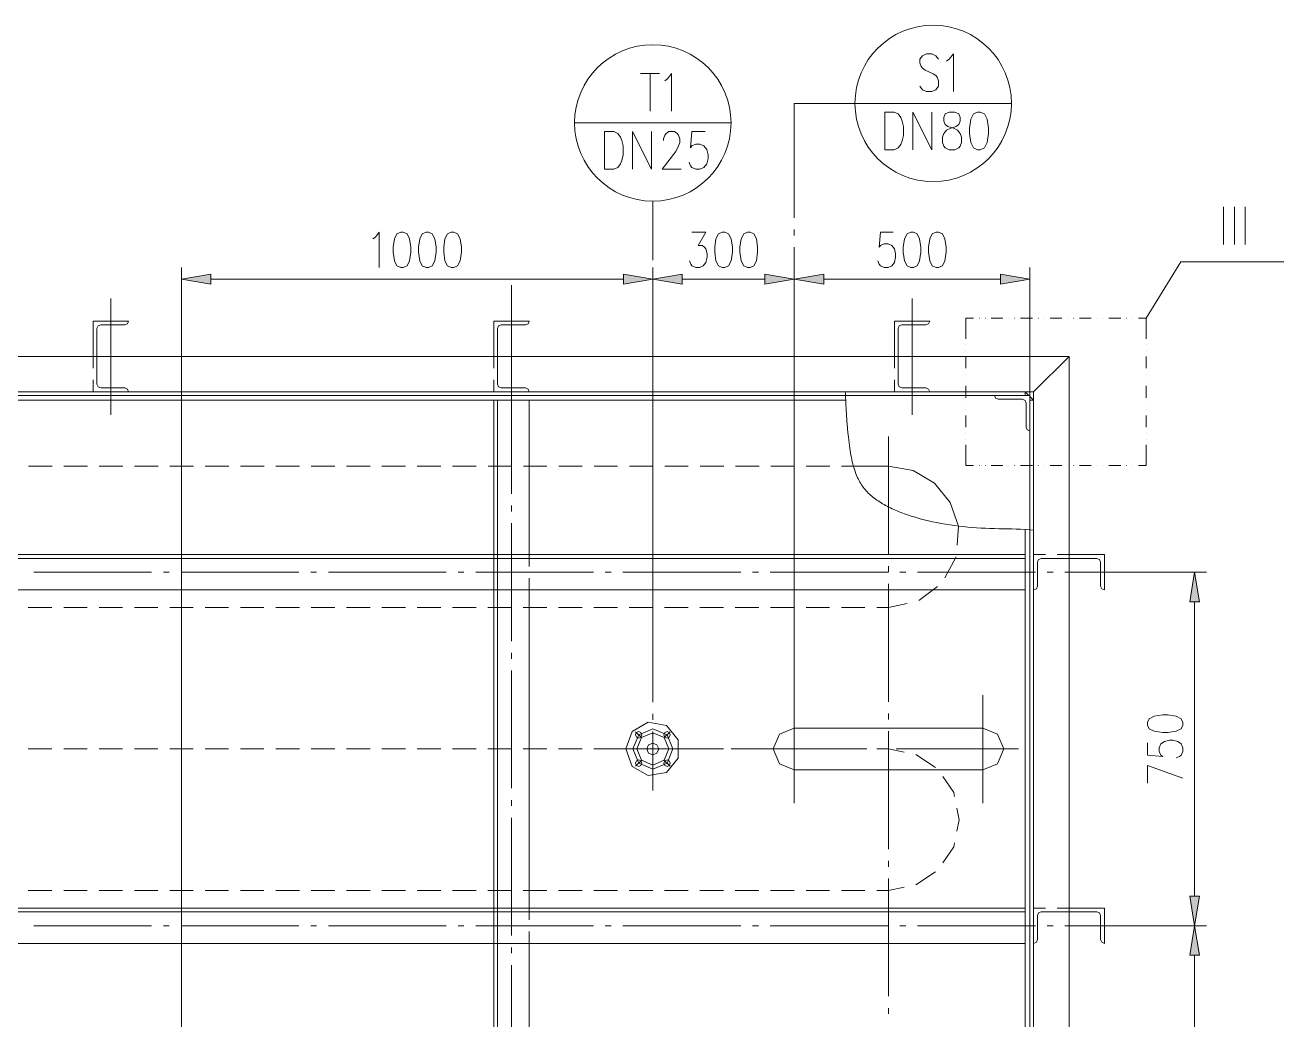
# Model space of a CAD drawing. Header units: millimetres. Extents: x 0 to 829, y 0 to 586.
# Drawn here: x 407.9 to 539.6, y 278.4 to 382.5 of the extents above; entities that cross this region are included whole.
import ezdxf

# ---------------------------------------------------------------- set-up
doc = ezdxf.new("R2010")
doc.units = ezdxf.units.MM

msp = doc.modelspace()

# ---------------------------------------------------------------- hatches: boundary and pattern name
h = msp.add_hatch(color=0)
h.dxf.hatch_style = 2
h.paths.add_polyline_path([(427.358528, 356.421972), (424.27525, 355.906917), (427.358528, 355.395389)])
h = msp.add_hatch(color=0)
h.dxf.hatch_style = 2
h.paths.add_polyline_path([(470.489139, 356.421972), (473.572417, 355.906917), (470.489139, 355.395389)])
h = msp.add_hatch(color=0)
h.dxf.hatch_style = 2
h.paths.add_polyline_path([(476.652167, 356.421972), (473.572417, 355.906917), (476.652167, 355.395389)])
h = msp.add_hatch(color=0)
h.dxf.hatch_style = 2
h.paths.add_polyline_path([(485.281111, 356.421972), (488.360861, 355.906917), (485.281111, 355.395389)])
h = msp.add_hatch(color=0)
h.dxf.hatch_style = 2
h.paths.add_polyline_path([(491.440611, 356.421972), (488.360861, 355.906917), (491.440611, 355.395389)])
h = msp.add_hatch(color=0)
h.dxf.hatch_style = 2
h.paths.add_polyline_path([(509.926167, 356.421972), (513.009444, 355.906917), (509.926167, 355.395389)])
h = msp.add_hatch(color=0)
h.dxf.hatch_style = 2
h.paths.add_polyline_path([(418.729583, 351.512364), (418.716531, 351.525417), (418.729583, 351.538469), (418.742636, 351.525417)])
h = msp.add_hatch(color=0)
h.dxf.hatch_style = 2
h.paths.add_polyline_path([(460.632528, 351.512364), (460.619475, 351.525417), (460.632528, 351.538469), (460.645581, 351.525417)])
h = msp.add_hatch(color=0)
h.dxf.hatch_style = 2
h.paths.add_polyline_path([(502.531944, 351.512364), (502.518892, 351.525417), (502.531944, 351.538469), (502.544997, 351.525417)])
h = msp.add_hatch(color=0)
h.dxf.hatch_style = 2
h.paths.add_polyline_path([(418.729583, 344.118142), (418.716531, 344.131194), (418.729583, 344.144247), (418.742636, 344.131194)])
h = msp.add_hatch(color=0)
h.dxf.hatch_style = 2
h.paths.add_polyline_path([(460.632528, 344.118142), (460.619475, 344.131194), (460.632528, 344.144247), (460.645581, 344.131194)])
h = msp.add_hatch(color=0)
h.dxf.hatch_style = 2
h.paths.add_polyline_path([(502.531944, 344.118142), (502.518892, 344.131194), (502.531944, 344.144247), (502.544997, 344.131194)])
h = msp.add_hatch(color=0)
h.dxf.hatch_style = 2
h.paths.add_polyline_path([(529.724056, 322.170778), (530.239111, 325.250528), (530.750639, 322.170778)])
h = msp.add_hatch(color=0)
h.dxf.hatch_style = 2
h.paths.add_polyline_path([(513.401028, 323.388919), (513.387975, 323.401972), (513.401028, 323.415025), (513.414081, 323.401972)])
h = msp.add_hatch(color=0)
h.dxf.hatch_style = 2
h.paths.add_polyline_path([(529.724056, 291.359167), (530.239111, 288.279417), (530.750639, 291.359167)])
h = msp.add_hatch(color=0)
h.dxf.hatch_style = 2
h.paths.add_polyline_path([(529.724056, 285.199667), (530.239111, 288.279417), (530.750639, 285.199667)])
h = msp.add_hatch(color=0)
h.dxf.hatch_style = 2
h.paths.add_polyline_path([(513.401028, 286.417808), (513.387975, 286.430861), (513.401028, 286.443914), (513.414081, 286.430861)])

# ---------------------------------------------------------------- linework, layer by layer
at = {"color": 0, "lineweight": 0}
for points in [[(503.456222, 378.9045), (503.174, 379.281972), (502.750667, 379.468944), (502.186222, 379.468944), (501.762889, 379.281972), (501.484194, 378.9045), (501.484194, 378.530556), (501.621778, 378.153083), (501.762889, 377.966111), (502.045111, 377.779139), (502.891778, 377.401667), (503.174, 377.214694), (503.315111, 377.027722), (503.456222, 376.65025), (503.456222, 376.089333), (503.174, 375.711861), (502.750667, 375.524889), (502.186222, 375.524889), (501.762889, 375.711861), (501.484194, 376.089333)], [(504.299361, 378.717528), (504.581583, 378.9045), (505.004917, 379.468944), (505.004917, 375.524889)], [(472.298889, 377.422833), (474.270917, 377.422833)], [(473.286667, 377.422833), (473.286667, 373.478778)], [(474.835361, 376.671417), (475.117583, 376.858389), (475.540917, 377.422833), (475.540917, 373.478778)], [(488.360861, 374.297222), (488.360861, 362.341583)], [(488.360861, 374.297222), (511.076222, 374.297222)], [(500.778639, 369.446528), (500.778639, 373.390583), (502.750667, 369.446528), (502.750667, 373.390583)], [(465.387972, 372.251111), (481.753333, 372.251111)], [(471.45575, 367.400417), (471.45575, 371.344472), (473.427778, 367.400417), (473.427778, 371.344472)], [(474.69425, 370.402556), (474.69425, 370.593056), (474.835361, 370.967), (474.976472, 371.153972), (475.258694, 371.344472), (475.823139, 371.344472), (476.101833, 371.153972), (476.242944, 370.967), (476.384056, 370.593056), (476.384056, 370.215583), (476.242944, 369.841639), (475.96425, 369.277194), (474.553139, 367.400417), (476.525167, 367.400417)], [(479.061639, 371.344472), (477.654056, 371.344472), (477.512944, 369.654667), (477.654056, 369.841639), (478.073861, 370.028611), (478.497194, 370.028611), (478.920528, 369.841639), (479.20275, 369.464167), (479.343861, 368.90325), (479.343861, 368.525778), (479.20275, 367.961333), (478.920528, 367.587389), (478.497194, 367.400417), (478.073861, 367.400417), (477.654056, 367.587389), (477.512944, 367.774361), (477.371833, 368.151833)], [(473.572417, 364.070194), (473.572417, 357.893056)], [(533.262417, 359.529944), (533.262417, 363.474)], [(534.391306, 359.529944), (534.391306, 363.474)], [(535.516667, 359.529944), (535.516667, 363.474)], [(444.302444, 360.133194), (444.567028, 360.309583), (444.962139, 360.835222), (444.962139, 357.138111)], [(477.664639, 360.835222), (479.118083, 360.835222), (478.324333, 359.427639), (478.722972, 359.427639), (478.984028, 359.25125), (479.118083, 359.074861), (479.248611, 358.549222), (479.248611, 358.196444), (479.118083, 357.667278), (478.8535, 357.3145), (478.458389, 357.138111), (478.05975, 357.138111), (477.664639, 357.3145), (477.534111, 357.490889), (477.400056, 357.843667)], [(488.360861, 361.110389), (488.360861, 360.493028)], [(498.704306, 360.835222), (497.384917, 360.835222), (497.250861, 359.25125), (497.384917, 359.427639), (497.780028, 359.604028), (498.175139, 359.604028), (498.57025, 359.427639), (498.834833, 359.074861), (498.968889, 358.549222), (498.968889, 358.196444), (498.834833, 357.667278), (498.57025, 357.3145), (498.175139, 357.138111), (497.780028, 357.138111), (497.384917, 357.3145), (497.250861, 357.490889), (497.120333, 357.843667)], [(488.360861, 359.261833), (488.360861, 346.939306)], [(424.27525, 242.481806), (424.27525, 357.138111)], [(473.572417, 350.396528), (473.572417, 357.138111)], [(473.572417, 321.553417), (473.572417, 357.138111)], [(488.360861, 312.391778), (488.360861, 357.138111)], [(488.360861, 353.991333), (488.360861, 357.138111)], [(513.009444, 343.736083), (513.009444, 357.138111)], [(528.803306, 357.734306), (525.159111, 351.814694)], [(528.803306, 357.734306), (539.566556, 357.734306)], [(470.489139, 355.906917), (427.358528, 355.906917)], [(473.572417, 356.658333), (473.572417, 356.0445)], [(476.652167, 355.906917), (485.281111, 355.906917)], [(491.440611, 355.906917), (509.926167, 355.906917)], [(458.783972, 355.268389), (458.783972, 348.865472)], [(473.572417, 354.809778), (473.572417, 342.48725)], [(416.881028, 341.72525), (416.881028, 353.889028)], [(416.881028, 341.72525), (416.881028, 353.889028)], [(458.783972, 341.72525), (458.783972, 353.889028)], [(500.683389, 341.72525), (500.683389, 353.889028)], [(415.032472, 351.525417), (415.032472, 347.828306)], [(418.729583, 351.525417), (415.032472, 351.525417)], [(418.334472, 351.130306), (418.613167, 351.246722), (418.729583, 351.525417)], [(456.935417, 351.525417), (456.935417, 347.828306)], [(460.632528, 351.525417), (456.935417, 351.525417)], [(460.237417, 351.130306), (460.516111, 351.246722), (460.632528, 351.525417)], [(498.834833, 351.525417), (498.834833, 347.828306)], [(502.531944, 351.525417), (498.834833, 351.525417)], [(502.140361, 351.130306), (502.419056, 351.246722), (502.531944, 351.525417)], [(506.292556, 351.814694), (507.100417, 351.814694)], [(506.292556, 349.666278), (506.292556, 351.814694)], [(507.717778, 351.814694), (507.735417, 351.814694)], [(508.331611, 351.814694), (508.34925, 351.814694)], [(508.948972, 351.814694), (510.180167, 351.814694)], [(510.797528, 351.814694), (510.815167, 351.814694)], [(511.414889, 351.814694), (511.432528, 351.814694)], [(512.028722, 351.814694), (513.263444, 351.814694)], [(513.877278, 351.814694), (513.894917, 351.814694)], [(514.494639, 351.814694), (514.512278, 351.814694)], [(515.112, 351.814694), (516.343194, 351.814694)], [(516.960556, 351.814694), (516.978194, 351.814694)], [(517.574389, 351.814694), (517.592028, 351.814694)], [(518.19175, 351.814694), (519.422944, 351.814694)], [(520.040306, 351.814694), (520.057944, 351.814694)], [(520.657667, 351.814694), (520.675306, 351.814694)], [(521.2715, 351.814694), (522.506222, 351.814694)], [(523.120056, 351.814694), (523.137694, 351.814694)], [(523.737417, 351.814694), (523.755056, 351.814694)], [(524.354778, 351.814694), (525.159111, 351.814694), (525.159111, 349.666278)], [(415.822694, 351.130306), (415.544, 351.017417), (415.427583, 350.738722)], [(415.427583, 350.738722), (415.427583, 347.828306)], [(415.822694, 351.130306), (418.334472, 351.130306)], [(457.722111, 351.130306), (457.443417, 351.017417), (457.330528, 350.738722)], [(457.330528, 350.738722), (457.330528, 347.828306)], [(457.722111, 351.130306), (460.237417, 351.130306)], [(499.625056, 351.130306), (499.346361, 351.017417), (499.229944, 350.738722)], [(499.229944, 350.738722), (499.229944, 347.828306)], [(499.625056, 351.130306), (502.140361, 351.130306)], [(506.292556, 349.048917), (506.310194, 349.048917)], [(525.159111, 349.048917), (525.17675, 349.048917)], [(65.256833, 347.828306), (517.101667, 347.828306)], [(415.032472, 346.597111), (415.032472, 347.828306)], [(415.427583, 344.921417), (415.427583, 347.828306)], [(456.935417, 346.597111), (456.935417, 347.828306)], [(457.330528, 344.921417), (457.330528, 347.828306)], [(458.783972, 347.63075), (458.783972, 347.016917)], [(498.834833, 346.597111), (498.834833, 347.828306)], [(499.229944, 344.921417), (499.229944, 347.828306)], [(506.292556, 348.431556), (506.310194, 348.431556)], [(506.292556, 346.583), (506.292556, 347.817722)], [(513.401028, 344.131194), (517.101667, 347.828306)], [(517.101667, 347.828306), (517.101667, 191.759417)], [(525.159111, 348.431556), (525.17675, 348.431556)], [(525.159111, 347.817722), (525.159111, 346.583)], [(415.032472, 344.131194), (415.032472, 345.362389)], [(415.427583, 344.921417), (415.544, 344.642722), (415.822694, 344.526306)], [(456.935417, 344.131194), (456.935417, 345.362389)], [(457.330528, 344.921417), (457.443417, 344.642722), (457.722111, 344.526306)], [(458.783972, 345.782194), (458.783972, 333.459667)], [(488.360861, 345.704583), (488.360861, 345.09075)], [(498.834833, 344.131194), (498.834833, 345.362389)], [(499.229944, 344.921417), (499.346361, 344.642722), (499.625056, 344.526306)], [(506.292556, 345.969167), (506.310194, 345.969167)], [(506.292556, 345.351806), (506.310194, 345.351806)], [(525.159111, 345.969167), (525.17675, 345.969167)], [(525.159111, 345.351806), (525.17675, 345.351806)], [(68.953944, 344.131194), (513.401028, 344.131194)], [(69.349056, 343.736083), (513.009444, 343.736083)], [(415.822694, 344.526306), (418.334472, 344.526306)], [(418.729583, 344.131194), (418.613167, 344.409889), (418.334472, 344.526306)], [(457.722111, 344.526306), (460.237417, 344.526306)], [(460.632528, 344.131194), (460.516111, 344.409889), (460.237417, 344.526306)], [(488.360861, 343.856028), (488.360861, 331.5335)], [(493.701917, 344.131194), (493.7125, 343.912472), (493.723083, 343.697278), (493.730139, 343.482083), (493.740722, 343.273944), (493.751306, 343.065806), (493.761889, 342.861194), (493.772472, 342.663639), (493.783056, 342.462556), (493.793639, 342.268528), (493.804222, 342.0745), (493.818333, 341.887528), (493.828917, 341.700556), (493.8395, 341.517111), (493.853611, 341.333667), (493.864194, 341.157278), (493.878306, 340.980889), (493.888889, 340.808028), (493.903, 340.635167), (493.917111, 340.469361), (493.931222, 340.303556), (493.945333, 340.141278), (493.959444, 339.979), (493.973556, 339.82025), (493.991194, 339.665028), (494.022944, 339.361639), (494.054694, 339.068833), (494.089972, 338.783083), (494.12525, 338.507917), (494.164056, 338.239806), (494.202861, 337.982278), (494.245194, 337.731806), (494.287528, 337.488389), (494.333389, 337.255556), (494.382778, 337.029778), (494.432167, 336.811056), (494.485083, 336.599389), (494.538, 336.394778), (494.594444, 336.197222), (494.654417, 336.006722), (494.717917, 335.81975), (494.781417, 335.639833), (494.848444, 335.466972), (494.919, 335.301167), (494.989556, 335.138889), (495.067167, 334.983667), (495.144778, 334.831972), (495.225917, 334.683806), (495.310583, 334.542694), (495.398778, 334.405111), (495.4905, 334.271056), (495.58575, 334.140528), (495.681, 334.013528), (495.783306, 333.893583), (495.889139, 333.773639), (495.9985, 333.657222), (496.107861, 333.540806), (496.224278, 333.431444), (496.344222, 333.322083), (496.471222, 333.21625), (496.598222, 333.110417), (496.72875, 333.008111), (496.866333, 332.905806), (497.003917, 332.807028), (497.148556, 332.70825), (497.296722, 332.609472), (497.448417, 332.514222), (497.600111, 332.4225), (497.758861, 332.330778), (497.921139, 332.242583), (498.086944, 332.154389), (498.25275, 332.066194), (498.425611, 331.981528), (498.598472, 331.900389), (498.774861, 331.815722), (498.958306, 331.738111), (499.138222, 331.6605), (499.325194, 331.582889), (499.515694, 331.508806), (499.706194, 331.434722), (499.900222, 331.364167), (500.09425, 331.293611), (500.295333, 331.226583), (500.496417, 331.159556), (500.6975, 331.092528), (500.902111, 331.032556), (501.11025, 330.969056), (501.321917, 330.909083), (501.530056, 330.852639), (501.960444, 330.73975), (502.394361, 330.633917), (502.835333, 330.535139), (503.279833, 330.443417), (503.731389, 330.355222), (504.186472, 330.277611), (504.645083, 330.203528), (505.107222, 330.1365), (505.572889, 330.076528), (506.038556, 330.023611), (506.504222, 329.97775), (506.973417, 329.935417), (507.439083, 329.900139), (507.90475, 329.871917), (508.370417, 329.85075), (508.832556, 329.833111), (509.294694, 329.819), (509.756833, 329.808417), (510.674056, 329.78725), (511.132667, 329.776667), (511.58775, 329.762556), (512.042833, 329.748444), (512.497917, 329.727278), (512.949472, 329.699056), (513.401028, 329.663778)], [(499.625056, 344.526306), (502.140361, 344.526306)], [(502.531944, 344.131194), (502.419056, 344.409889), (502.140361, 344.526306)], [(506.292556, 343.50325), (506.292556, 344.734444)], [(509.312333, 343.736083), (509.425222, 343.457389), (509.703917, 343.3445)], [(512.515556, 344.131194), (512.515556, 343.736083)], [(512.515556, 344.131194), (512.910667, 343.736083)], [(513.009444, 343.736083), (513.009444, 195.851639)], [(513.009444, 343.637306), (513.401028, 343.245722)], [(513.401028, 344.131194), (513.401028, 195.456528)], [(525.159111, 344.734444), (525.159111, 343.50325)], [(493.776, 343.245722), (68.953944, 343.245722)], [(456.935417, 343.245722), (456.935417, 196.342)], [(457.330528, 343.245722), (457.330528, 196.342)], [(460.632528, 343.245722), (460.632528, 327.099083)], [(506.292556, 342.885889), (506.310194, 342.885889)], [(506.292556, 342.272056), (506.310194, 342.272056)], [(512.219222, 343.3445), (509.703917, 343.3445)], [(512.614333, 342.949389), (512.497917, 343.228083), (512.219222, 343.3445)], [(512.614333, 342.949389), (512.614333, 340.434083)], [(513.401028, 343.245722), (513.009444, 343.245722)], [(525.159111, 342.885889), (525.17675, 342.885889)], [(525.159111, 342.272056), (525.17675, 342.272056)], [(473.572417, 341.252528), (473.572417, 340.638694)], [(506.292556, 340.4235), (506.292556, 341.654694)], [(525.159111, 341.654694), (525.159111, 340.4235)], [(506.292556, 339.806139), (506.310194, 339.806139)], [(512.614333, 340.434083), (512.73075, 340.155389), (513.009444, 340.038972)], [(525.159111, 339.806139), (525.17675, 339.806139)], [(473.572417, 339.403972), (473.572417, 327.081444)], [(498.221, 339.456889), (498.221, 327.113194)], [(506.292556, 339.188778), (506.310194, 339.188778)], [(507.100417, 336.423), (506.292556, 336.423), (506.292556, 338.574944)], [(525.159111, 338.574944), (525.159111, 336.423), (524.354778, 336.423)], [(525.159111, 339.188778), (525.17675, 339.188778)], [(408.269722, 336.341861), (410.735639, 336.341861)], [(411.966833, 336.341861), (414.43275, 336.341861)], [(415.663944, 336.341861), (418.129861, 336.341861)], [(419.361056, 336.341861), (421.826972, 336.341861)], [(423.058167, 336.341861), (425.524083, 336.341861)], [(426.755278, 336.341861), (429.221194, 336.341861)], [(430.452389, 336.341861), (432.918306, 336.341861)], [(434.1495, 336.341861), (436.615417, 336.341861)], [(437.846611, 336.341861), (440.312528, 336.341861)], [(441.543722, 336.341861), (444.009639, 336.341861)], [(445.240833, 336.341861), (447.70675, 336.341861)], [(448.937944, 336.341861), (451.403861, 336.341861)], [(452.635056, 336.341861), (455.100972, 336.341861)], [(456.332167, 336.341861), (458.798083, 336.341861)], [(460.029278, 336.341861), (462.495194, 336.341861)], [(463.726389, 336.341861), (466.192306, 336.341861)], [(467.4235, 336.341861), (469.889417, 336.341861)], [(471.120611, 336.341861), (473.586528, 336.341861)], [(474.817722, 336.341861), (477.283639, 336.341861)], [(478.514833, 336.341861), (480.98075, 336.341861)], [(482.211944, 336.341861), (484.677861, 336.341861)], [(485.912583, 336.341861), (488.374972, 336.341861)], [(489.609694, 336.341861), (492.072083, 336.341861)], [(493.306806, 336.341861), (494.552111, 336.341861)], [(494.552111, 336.341861), (498.221, 336.341861)], [(505.527028, 330.083583), (504.680361, 332.545972), (503.029361, 334.563861), (500.785694, 335.88325), (498.221, 336.341861)], [(507.717778, 336.423), (507.735417, 336.423)], [(508.331611, 336.423), (508.34925, 336.423)], [(510.180167, 336.423), (508.948972, 336.423)], [(510.797528, 336.423), (510.815167, 336.423)], [(511.414889, 336.423), (511.432528, 336.423)], [(513.263444, 336.423), (512.028722, 336.423)], [(513.877278, 336.423), (513.894917, 336.423)], [(514.494639, 336.423), (514.512278, 336.423)], [(516.343194, 336.423), (515.112, 336.423)], [(516.960556, 336.423), (516.978194, 336.423)], [(517.574389, 336.423), (517.592028, 336.423)], [(519.422944, 336.423), (518.19175, 336.423)], [(520.040306, 336.423), (520.057944, 336.423)], [(520.657667, 336.423), (520.675306, 336.423)], [(522.506222, 336.423), (521.2715, 336.423)], [(523.120056, 336.423), (523.137694, 336.423)], [(523.737417, 336.423), (523.755056, 336.423)], [(458.783972, 332.228472), (458.783972, 331.611111)], [(458.783972, 330.379917), (458.783972, 318.053861)], [(488.360861, 330.302306), (488.360861, 329.684944)], [(505.403556, 328.07275), (505.527028, 330.083583)], [(512.515556, 329.748444), (512.515556, 195.456528)], [(488.360861, 328.45375), (488.360861, 316.127694)], [(476.652167, 327.099083), (373.524639, 327.099083)], [(476.652167, 326.703972), (373.524639, 326.703972)], [(456.935417, 327.099083), (477.047278, 327.099083)], [(456.935417, 326.703972), (477.047278, 326.703972)], [(512.515556, 327.099083), (457.330528, 327.099083)], [(512.515556, 326.703972), (457.330528, 326.703972)], [(460.632528, 327.099083), (460.632528, 325.867889)], [(504.1265, 324.679028), (505.294194, 326.852139)], [(513.401028, 327.099083), (514.63575, 327.099083)], [(514.19125, 326.703972), (513.912556, 326.591083), (513.796139, 326.312389)], [(514.19125, 326.703972), (517.101667, 326.703972)], [(515.866944, 327.099083), (517.101667, 327.099083)], [(520.798778, 327.099083), (517.101667, 327.099083)], [(520.008556, 326.703972), (517.101667, 326.703972)], [(520.403667, 326.312389), (520.28725, 326.591083), (520.008556, 326.703972)], [(520.798778, 323.401972), (520.798778, 327.099083)], [(408.830639, 325.250528), (421.153167, 325.250528)], [(422.384361, 325.250528), (423.001722, 325.250528)], [(424.232917, 325.250528), (436.558972, 325.250528)], [(437.790167, 325.250528), (438.407528, 325.250528)], [(439.638722, 325.250528), (451.964778, 325.250528)], [(453.195972, 325.250528), (453.813333, 325.250528)], [(455.044528, 325.250528), (467.367056, 325.250528)], [(468.601778, 325.250528), (469.215611, 325.250528)], [(470.450333, 325.250528), (482.772861, 325.250528)], [(473.572417, 325.85025), (473.572417, 325.232889)], [(484.004056, 325.250528), (484.621417, 325.250528)], [(485.852611, 325.250528), (498.178667, 325.250528)], [(498.221, 325.878472), (498.221, 325.264639)], [(499.409861, 325.250528), (500.027222, 325.250528)], [(501.258417, 325.250528), (513.584472, 325.250528)], [(513.796139, 326.312389), (513.796139, 323.797083)], [(514.815667, 325.250528), (515.433028, 325.250528)], [(516.664222, 325.250528), (525.7165, 325.250528)], [(520.403667, 326.312389), (520.403667, 323.797083)], [(525.7165, 325.250528), (531.470306, 325.250528)], [(460.632528, 324.636694), (460.632528, 323.401972)], [(473.572417, 324.001694), (473.572417, 311.675639)], [(498.221, 324.029917), (498.221, 311.707389)], [(476.652167, 323.401972), (289.722278, 323.401972)], [(456.935417, 323.401972), (477.047278, 323.401972)], [(512.515556, 323.401972), (457.330528, 323.401972)], [(460.632528, 323.401972), (460.632528, 290.127972)], [(501.378361, 322.280139), (503.343333, 323.765333)], [(513.401028, 323.401972), (513.68325, 323.518389), (513.796139, 323.797083)], [(520.403667, 323.797083), (520.516556, 323.518389), (520.798778, 323.401972)], [(408.255611, 321.553417), (410.721528, 321.553417)], [(411.952722, 321.553417), (414.418639, 321.553417)], [(415.649833, 321.553417), (418.11575, 321.553417)], [(419.346944, 321.553417), (421.812861, 321.553417)], [(423.044056, 321.553417), (425.509972, 321.553417)], [(426.741167, 321.553417), (429.207083, 321.553417)], [(430.438278, 321.553417), (432.904194, 321.553417)], [(434.135389, 321.553417), (436.601306, 321.553417)], [(437.8325, 321.553417), (440.298417, 321.553417)], [(441.529611, 321.553417), (443.995528, 321.553417)], [(445.226722, 321.553417), (447.692639, 321.553417)], [(448.923833, 321.553417), (451.38975, 321.553417)], [(452.620944, 321.553417), (455.086861, 321.553417)], [(456.318056, 321.553417), (458.783972, 321.553417)], [(460.015167, 321.553417), (462.481083, 321.553417)], [(463.712278, 321.553417), (466.178194, 321.553417)], [(467.409389, 321.553417), (469.875306, 321.553417)], [(471.1065, 321.553417), (473.572417, 321.553417)], [(474.803611, 321.553417), (477.269528, 321.553417)], [(478.500722, 321.553417), (480.966639, 321.553417)], [(482.197833, 321.553417), (484.66375, 321.553417)], [(485.894944, 321.553417), (488.360861, 321.553417)], [(489.592056, 321.553417), (492.057972, 321.553417)], [(493.289167, 321.553417), (495.755083, 321.553417)], [(496.986278, 321.553417), (498.221, 321.553417)], [(498.221, 321.553417), (500.185972, 321.983806)], [(530.239111, 322.170778), (530.239111, 291.359167)], [(458.783972, 316.822667), (458.783972, 316.205306)], [(458.783972, 314.974111), (458.783972, 302.651583)], [(488.360861, 314.8965), (488.360861, 314.279139)], [(488.360861, 313.047944), (488.360861, 301.092306)], [(508.077611, 312.391778), (508.077611, 301.092306)], [(473.572417, 310.444444), (473.572417, 309.827083)], [(498.221, 310.476194), (498.221, 309.858833)], [(472.372972, 307.964417), (471.766194, 308.571194)], [(473.572417, 308.595889), (473.572417, 302.41875)], [(474.771861, 307.964417), (475.375111, 308.571194)], [(488.360861, 308.95925), (486.808639, 308.317194), (486.166583, 306.764972), (486.808639, 305.21275), (488.360861, 304.570694)], [(488.360861, 308.95925), (508.077611, 308.95925)], [(498.221, 308.627639), (498.221, 296.301583)], [(508.077611, 304.570694), (509.629833, 305.21275), (510.271889, 306.764972), (509.629833, 308.317194), (508.077611, 308.95925)], [(408.255611, 306.764972), (410.721528, 306.764972)], [(411.952722, 306.764972), (414.418639, 306.764972)], [(415.649833, 306.764972), (418.11575, 306.764972)], [(419.346944, 306.764972), (421.812861, 306.764972)], [(423.044056, 306.764972), (425.509972, 306.764972)], [(426.741167, 306.764972), (429.207083, 306.764972)], [(430.438278, 306.764972), (432.904194, 306.764972)], [(434.135389, 306.764972), (436.601306, 306.764972)], [(437.8325, 306.764972), (440.298417, 306.764972)], [(441.529611, 306.764972), (443.995528, 306.764972)], [(445.226722, 306.764972), (447.692639, 306.764972)], [(448.923833, 306.764972), (451.38975, 306.764972)], [(452.620944, 306.764972), (455.086861, 306.764972)], [(456.318056, 306.764972), (458.783972, 306.764972)], [(460.015167, 306.764972), (462.481083, 306.764972)], [(463.712278, 306.764972), (466.178194, 306.764972)], [(467.409389, 306.764972), (469.875306, 306.764972)], [(467.751583, 306.764972), (480.543306, 306.764972)], [(471.1065, 306.764972), (473.572417, 306.764972)], [(474.803611, 306.764972), (477.269528, 306.764972)], [(478.500722, 306.764972), (480.966639, 306.764972)], [(481.778028, 306.764972), (482.391861, 306.764972)], [(482.197833, 306.764972), (484.66375, 306.764972)], [(483.626583, 306.764972), (495.949111, 306.764972)], [(485.894944, 306.764972), (488.360861, 306.764972)], [(489.592056, 306.764972), (492.057972, 306.764972)], [(493.289167, 306.764972), (495.755083, 306.764972)], [(496.986278, 306.764972), (498.221, 306.764972)], [(497.180306, 306.764972), (497.797667, 306.764972)], [(499.868472, 306.436889), (498.221, 306.764972)], [(499.028861, 306.764972), (511.824111, 306.764972)], [(525.307278, 307.424667), (525.307278, 306.105278), (526.894778, 305.97475), (526.718389, 306.105278), (526.542, 306.500389), (526.542, 306.899028), (526.718389, 307.294139), (527.071167, 307.558722), (527.596806, 307.68925), (527.949583, 307.68925), (528.47875, 307.558722), (528.831528, 307.294139), (529.007917, 306.899028), (529.007917, 306.500389), (528.831528, 306.105278), (528.655139, 305.97475), (528.302361, 305.840694)], [(472.372972, 305.565528), (471.766194, 304.962278)], [(474.771861, 305.565528), (475.375111, 304.962278)], [(503.121083, 304.817639), (501.071444, 306.186417)], [(488.360861, 304.570694), (508.077611, 304.570694)], [(525.307278, 303.201917), (525.307278, 305.050472), (529.007917, 303.727556)], [(505.131917, 301.787278), (505.050778, 302.200028), (503.914833, 303.900417)], [(458.783972, 301.416861), (458.783972, 300.803028)], [(505.375333, 298.160722), (505.615222, 299.37075), (505.375333, 300.580778)], [(458.783972, 299.568306), (458.783972, 287.245778)], [(503.914833, 294.841083), (505.050778, 296.541472), (505.131917, 296.954222)], [(498.221, 295.070389), (498.221, 294.453028)], [(501.071444, 292.555083), (503.121083, 293.923861)], [(498.221, 293.221833), (498.221, 280.899306)], [(498.221, 291.976528), (499.868472, 292.304611)], [(408.255611, 291.976528), (410.721528, 291.976528)], [(411.952722, 291.976528), (414.418639, 291.976528)], [(415.649833, 291.976528), (418.11575, 291.976528)], [(419.346944, 291.976528), (421.812861, 291.976528)], [(423.044056, 291.976528), (425.509972, 291.976528)], [(426.741167, 291.976528), (429.207083, 291.976528)], [(430.438278, 291.976528), (432.904194, 291.976528)], [(434.135389, 291.976528), (436.601306, 291.976528)], [(437.8325, 291.976528), (440.298417, 291.976528)], [(441.529611, 291.976528), (443.995528, 291.976528)], [(445.226722, 291.976528), (447.692639, 291.976528)], [(448.923833, 291.976528), (451.38975, 291.976528)], [(452.620944, 291.976528), (455.086861, 291.976528)], [(456.318056, 291.976528), (458.783972, 291.976528)], [(460.015167, 291.976528), (462.481083, 291.976528)], [(463.712278, 291.976528), (466.178194, 291.976528)], [(467.409389, 291.976528), (469.875306, 291.976528)], [(471.1065, 291.976528), (473.572417, 291.976528)], [(474.803611, 291.976528), (477.269528, 291.976528)], [(478.500722, 291.976528), (480.966639, 291.976528)], [(482.197833, 291.976528), (484.66375, 291.976528)], [(485.894944, 291.976528), (488.360861, 291.976528)], [(489.592056, 291.976528), (492.057972, 291.976528)], [(493.289167, 291.976528), (495.755083, 291.976528)], [(496.986278, 291.976528), (498.221, 291.976528)], [(476.652167, 290.127972), (373.524639, 290.127972)], [(476.652167, 289.732861), (373.524639, 289.732861)], [(456.935417, 290.127972), (477.047278, 290.127972)], [(456.935417, 289.732861), (477.047278, 289.732861)], [(512.515556, 290.127972), (457.330528, 290.127972)], [(512.515556, 289.732861), (457.330528, 289.732861)], [(460.632528, 290.127972), (460.632528, 288.896778)], [(513.401028, 290.127972), (514.63575, 290.127972)], [(514.19125, 289.732861), (513.912556, 289.619972), (513.796139, 289.33775)], [(514.19125, 289.732861), (517.101667, 289.732861)], [(515.866944, 290.127972), (517.101667, 290.127972)], [(520.798778, 290.127972), (517.101667, 290.127972)], [(520.008556, 289.732861), (517.101667, 289.732861)], [(520.403667, 289.33775), (520.28725, 289.619972), (520.008556, 289.732861)], [(520.798778, 286.430861), (520.798778, 290.127972)], [(513.796139, 289.33775), (513.796139, 286.825972)], [(520.403667, 289.33775), (520.403667, 286.825972)], [(408.830639, 288.279417), (421.153167, 288.279417)], [(422.384361, 288.279417), (423.001722, 288.279417)], [(424.232917, 288.279417), (436.558972, 288.279417)], [(437.790167, 288.279417), (438.407528, 288.279417)], [(439.638722, 288.279417), (451.964778, 288.279417)], [(453.195972, 288.279417), (453.813333, 288.279417)], [(455.044528, 288.279417), (467.367056, 288.279417)], [(460.632528, 287.662056), (460.632528, 286.430861)], [(468.601778, 288.279417), (469.215611, 288.279417)], [(470.450333, 288.279417), (482.772861, 288.279417)], [(484.004056, 288.279417), (484.621417, 288.279417)], [(485.852611, 288.279417), (498.178667, 288.279417)], [(499.409861, 288.279417), (500.027222, 288.279417)], [(501.258417, 288.279417), (513.584472, 288.279417)], [(514.815667, 288.279417), (515.433028, 288.279417)], [(516.664222, 288.279417), (525.7165, 288.279417)], [(525.7165, 288.279417), (531.470306, 288.279417)], [(525.7165, 288.279417), (531.470306, 288.279417)], [(476.652167, 286.430861), (373.524639, 286.430861)], [(456.935417, 286.430861), (477.047278, 286.430861)], [(512.515556, 286.430861), (457.330528, 286.430861)], [(458.783972, 286.014583), (458.783972, 285.397222)], [(460.632528, 286.430861), (460.632528, 253.156861)], [(513.401028, 286.430861), (513.68325, 286.547278), (513.796139, 286.825972)], [(520.403667, 286.825972), (520.516556, 286.547278), (520.798778, 286.430861)], [(530.239111, 285.199667), (530.239111, 254.388056)], [(458.783972, 284.166028), (458.783972, 271.839972)], [(498.221, 279.664583), (498.221, 279.05075)]]:
    msp.add_lwpolyline(points, dxfattribs=at)
for points in [[(497.822361, 369.446528), (497.822361, 373.390583), (498.806611, 373.390583), (499.229944, 373.200083), (499.512167, 372.826139), (499.653278, 372.448667), (499.790861, 371.88775), (499.790861, 370.945833), (499.653278, 370.384917), (499.512167, 370.007444), (499.229944, 369.6335), (498.806611, 369.446528)], [(504.581583, 373.390583), (504.15825, 373.200083), (504.017139, 372.826139), (504.017139, 372.448667), (504.15825, 372.074722), (504.440472, 371.88775), (505.004917, 371.69725), (505.424722, 371.510278), (505.706944, 371.136333), (505.848056, 370.758861), (505.848056, 370.197944), (505.706944, 369.820472), (505.565833, 369.6335), (505.146028, 369.446528), (504.581583, 369.446528), (504.15825, 369.6335), (504.017139, 369.820472), (503.876028, 370.197944), (503.876028, 370.758861), (504.017139, 371.136333), (504.299361, 371.510278), (504.722694, 371.69725), (505.287139, 371.88775), (505.565833, 372.074722), (505.706944, 372.448667), (505.706944, 372.826139), (505.565833, 373.200083), (505.146028, 373.390583)], [(507.537861, 373.390583), (507.118056, 373.200083), (506.835833, 372.639167), (506.694722, 371.69725), (506.694722, 371.136333), (506.835833, 370.197944), (507.118056, 369.6335), (507.537861, 369.446528), (507.820083, 369.446528), (508.243417, 369.6335), (508.525639, 370.197944), (508.66675, 371.136333), (508.66675, 371.69725), (508.525639, 372.639167), (508.243417, 373.200083), (507.820083, 373.390583)], [(468.499472, 367.400417), (468.499472, 371.344472), (469.483722, 371.344472), (469.907056, 371.153972), (470.189278, 370.780028), (470.330389, 370.402556), (470.467972, 369.841639), (470.467972, 368.90325), (470.330389, 368.338806), (470.189278, 367.961333), (469.907056, 367.587389), (469.483722, 367.400417)], [(447.205806, 360.835222), (446.810694, 360.662361), (446.546111, 360.133194), (446.415583, 359.25125), (446.415583, 358.725611), (446.546111, 357.843667), (446.810694, 357.3145), (447.205806, 357.138111), (447.470389, 357.138111), (447.869028, 357.3145), (448.130083, 357.843667), (448.264139, 358.725611), (448.264139, 359.25125), (448.130083, 360.133194), (447.869028, 360.662361), (447.470389, 360.835222)], [(449.848111, 360.835222), (449.453, 360.662361), (449.188417, 360.133194), (449.054361, 359.25125), (449.054361, 358.725611), (449.188417, 357.843667), (449.453, 357.3145), (449.848111, 357.138111), (450.112694, 357.138111), (450.507806, 357.3145), (450.772389, 357.843667), (450.902917, 358.725611), (450.902917, 359.25125), (450.772389, 360.133194), (450.507806, 360.662361), (450.112694, 360.835222)], [(452.490417, 360.835222), (452.091778, 360.662361), (451.827194, 360.133194), (451.696667, 359.25125), (451.696667, 358.725611), (451.827194, 357.843667), (452.091778, 357.3145), (452.490417, 357.138111), (452.751472, 357.138111), (453.150111, 357.3145), (453.414694, 357.843667), (453.545222, 358.725611), (453.545222, 359.25125), (453.414694, 360.133194), (453.150111, 360.662361), (452.751472, 360.835222)], [(480.832583, 360.835222), (480.437472, 360.662361), (480.172889, 360.133194), (480.042361, 359.25125), (480.042361, 358.725611), (480.172889, 357.843667), (480.437472, 357.3145), (480.832583, 357.138111), (481.097167, 357.138111), (481.495806, 357.3145), (481.756861, 357.843667), (481.890917, 358.725611), (481.890917, 359.25125), (481.756861, 360.133194), (481.495806, 360.662361), (481.097167, 360.835222)], [(483.474889, 360.835222), (483.079778, 360.662361), (482.815194, 360.133194), (482.681139, 359.25125), (482.681139, 358.725611), (482.815194, 357.843667), (483.079778, 357.3145), (483.474889, 357.138111), (483.739472, 357.138111), (484.134583, 357.3145), (484.399167, 357.843667), (484.529694, 358.725611), (484.529694, 359.25125), (484.399167, 360.133194), (484.134583, 360.662361), (483.739472, 360.835222)], [(500.552861, 360.835222), (500.15775, 360.662361), (499.893167, 360.133194), (499.759111, 359.25125), (499.759111, 358.725611), (499.893167, 357.843667), (500.15775, 357.3145), (500.552861, 357.138111), (500.817444, 357.138111), (501.212556, 357.3145), (501.477139, 357.843667), (501.607667, 358.725611), (501.607667, 359.25125), (501.477139, 360.133194), (501.212556, 360.662361), (500.817444, 360.835222)], [(503.191639, 360.835222), (502.796528, 360.662361), (502.531944, 360.133194), (502.401417, 359.25125), (502.401417, 358.725611), (502.531944, 357.843667), (502.796528, 357.3145), (503.191639, 357.138111), (503.456222, 357.138111), (503.854861, 357.3145), (504.115917, 357.843667), (504.249972, 358.725611), (504.249972, 359.25125), (504.115917, 360.133194), (503.854861, 360.662361), (503.456222, 360.835222)], [(427.358528, 356.421972), (424.27525, 355.906917), (427.358528, 355.395389)], [(470.489139, 356.421972), (473.572417, 355.906917), (470.489139, 355.395389)], [(476.652167, 356.421972), (473.572417, 355.906917), (476.652167, 355.395389)], [(485.281111, 356.421972), (488.360861, 355.906917), (485.281111, 355.395389)], [(491.440611, 356.421972), (488.360861, 355.906917), (491.440611, 355.395389)], [(509.926167, 356.421972), (513.009444, 355.906917), (509.926167, 355.395389)], [(529.724056, 322.170778), (530.239111, 325.250528), (530.750639, 322.170778)], [(470.736083, 306.764972), (471.399306, 308.588833), (473.078528, 309.555444), (474.990583, 309.220306), (476.235889, 307.735111), (476.235889, 305.794833), (474.990583, 304.309639), (473.078528, 303.9745), (471.399306, 304.944639)], [(525.307278, 309.273222), (525.483667, 308.878111), (526.012833, 308.613528), (526.894778, 308.483), (527.420417, 308.483), (528.302361, 308.613528), (528.831528, 308.878111), (529.007917, 309.273222), (529.007917, 309.537806), (528.831528, 309.932917), (528.302361, 310.1975), (527.420417, 310.331556), (526.894778, 310.331556), (526.012833, 310.1975), (525.483667, 309.932917), (525.307278, 309.537806)], [(475.667917, 306.764972), (475.054083, 308.246639), (473.572417, 308.860472), (472.09075, 308.246639), (471.476917, 306.764972), (472.09075, 305.283306), (473.572417, 304.669472), (475.054083, 305.283306)], [(471.745028, 308.246639), (471.847333, 308.490056), (472.09075, 308.592361), (472.334167, 308.490056), (472.436472, 308.246639), (472.334167, 308.003222), (472.09075, 307.900917), (471.847333, 308.003222)], [(471.896722, 306.764972), (472.387083, 307.950306), (473.572417, 308.440667), (474.75775, 307.950306), (475.248111, 306.764972), (474.75775, 305.579639), (473.572417, 305.089278), (472.387083, 305.579639)], [(474.708361, 308.246639), (474.810667, 308.490056), (475.054083, 308.592361), (475.2975, 308.490056), (475.399806, 308.246639), (475.2975, 308.003222), (475.054083, 307.900917), (474.810667, 308.003222)], [(472.955056, 306.764972), (473.134972, 307.202417), (473.572417, 307.382333), (474.006333, 307.202417), (474.189778, 306.764972), (474.006333, 306.331056), (473.572417, 306.147611), (473.134972, 306.331056)], [(471.745028, 305.283306), (471.847333, 305.526722), (472.09075, 305.629028), (472.334167, 305.526722), (472.436472, 305.283306), (472.334167, 305.039889), (472.09075, 304.937583), (471.847333, 305.039889)], [(474.708361, 305.283306), (474.810667, 305.526722), (475.054083, 305.629028), (475.2975, 305.526722), (475.399806, 305.283306), (475.2975, 305.039889), (475.054083, 304.937583), (474.810667, 305.039889)], [(529.724056, 291.359167), (530.239111, 288.279417), (530.750639, 291.359167)], [(529.724056, 285.199667), (530.239111, 288.279417), (530.750639, 285.199667)]]:
    msp.add_lwpolyline(points, close=True, dxfattribs=at)
for centre in [(502.893542, 374.295458), (473.570653, 372.252875)]:
    msp.add_circle(centre, 8.182681, dxfattribs=at)

doc.saveas('drawing.dxf')
